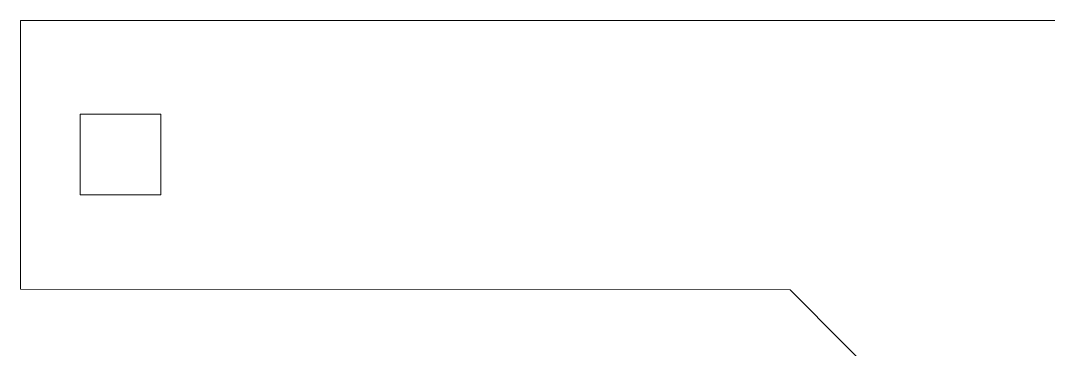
# Model space of a CAD drawing. Header units: inches. Extents: x -12 to 0.8, y -0.2 to 10.9.
# Drawn here: x -8.636 to -5.623, y 7.185 to 8.149 of the extents above; entities that cross this region are included whole.
import ezdxf

# ---------------------------------------------------------------- set-up
doc = ezdxf.new("R2010")
doc.units = ezdxf.units.IN
doc.header["$MEASUREMENT"] = 0
doc.layers.add('Layer 1', color=7, linetype='Continuous')

msp = doc.modelspace()

# ---------------------------------------------------------------- linework, layer by layer
at = {"layer": 'Layer 1', "color": 250, "lineweight": 9}
msp.add_lwpolyline([(-8.4613, 7.6379), (-8.2251, 7.6379), (-8.2251, 7.8741), (-8.4613, 7.8741), (-8.4613, 7.6379)], close=True, dxfattribs=at)
msp.add_open_spline([(-3.0435, 2.2113), (-3.0435, 2.2113), (-3.8309, 2.2113), (-3.8309, 2.2113), (-3.8309, 2.2113), (-3.8309, 2.2113), (-3.8309, 4.7967), (-3.8309, 4.7967), (-3.8309, 4.7967), (-3.8309, 4.7967), (-6.3806, 7.3604), (-6.3806, 7.3604), (-6.3806, 7.3604), (-6.3806, 7.3604), (-8.6361, 7.3614), (-8.6361, 7.3614), (-8.6361, 7.3614), (-8.6361, 7.3614), (-8.6361, 8.1488), (-8.6361, 8.1488), (-8.6361, 8.1488), (-8.6361, 8.1488), (-0.4685, 8.1488), (-0.4685, 8.1488), (-0.4685, 8.1488), (-0.4685, 8.1488), (-0.4761, 7.3614), (-0.4761, 7.3614), (-0.4761, 7.3614), (-0.4761, 7.3614), (-3.0435, 4.8592), (-3.0435, 4.8592), (-3.0435, 4.8592), (-3.0435, 4.8592), (-3.0435, 2.2113), (-3.0435, 2.2113)], degree=3, knots=[0, 0, 0, 0, 0.1, 0.1, 0.1, 0.1, 0.2, 0.2, 0.2, 0.2, 0.3, 0.3, 0.3, 0.3, 0.4, 0.4, 0.4, 0.4, 0.5, 0.5, 0.5, 0.5, 0.6, 0.6, 0.6, 0.6, 0.7, 0.7, 0.7, 0.7, 0.8, 0.8, 0.8, 0.8, 1, 1, 1, 1], dxfattribs=at)

doc.saveas('drawing.dxf')
